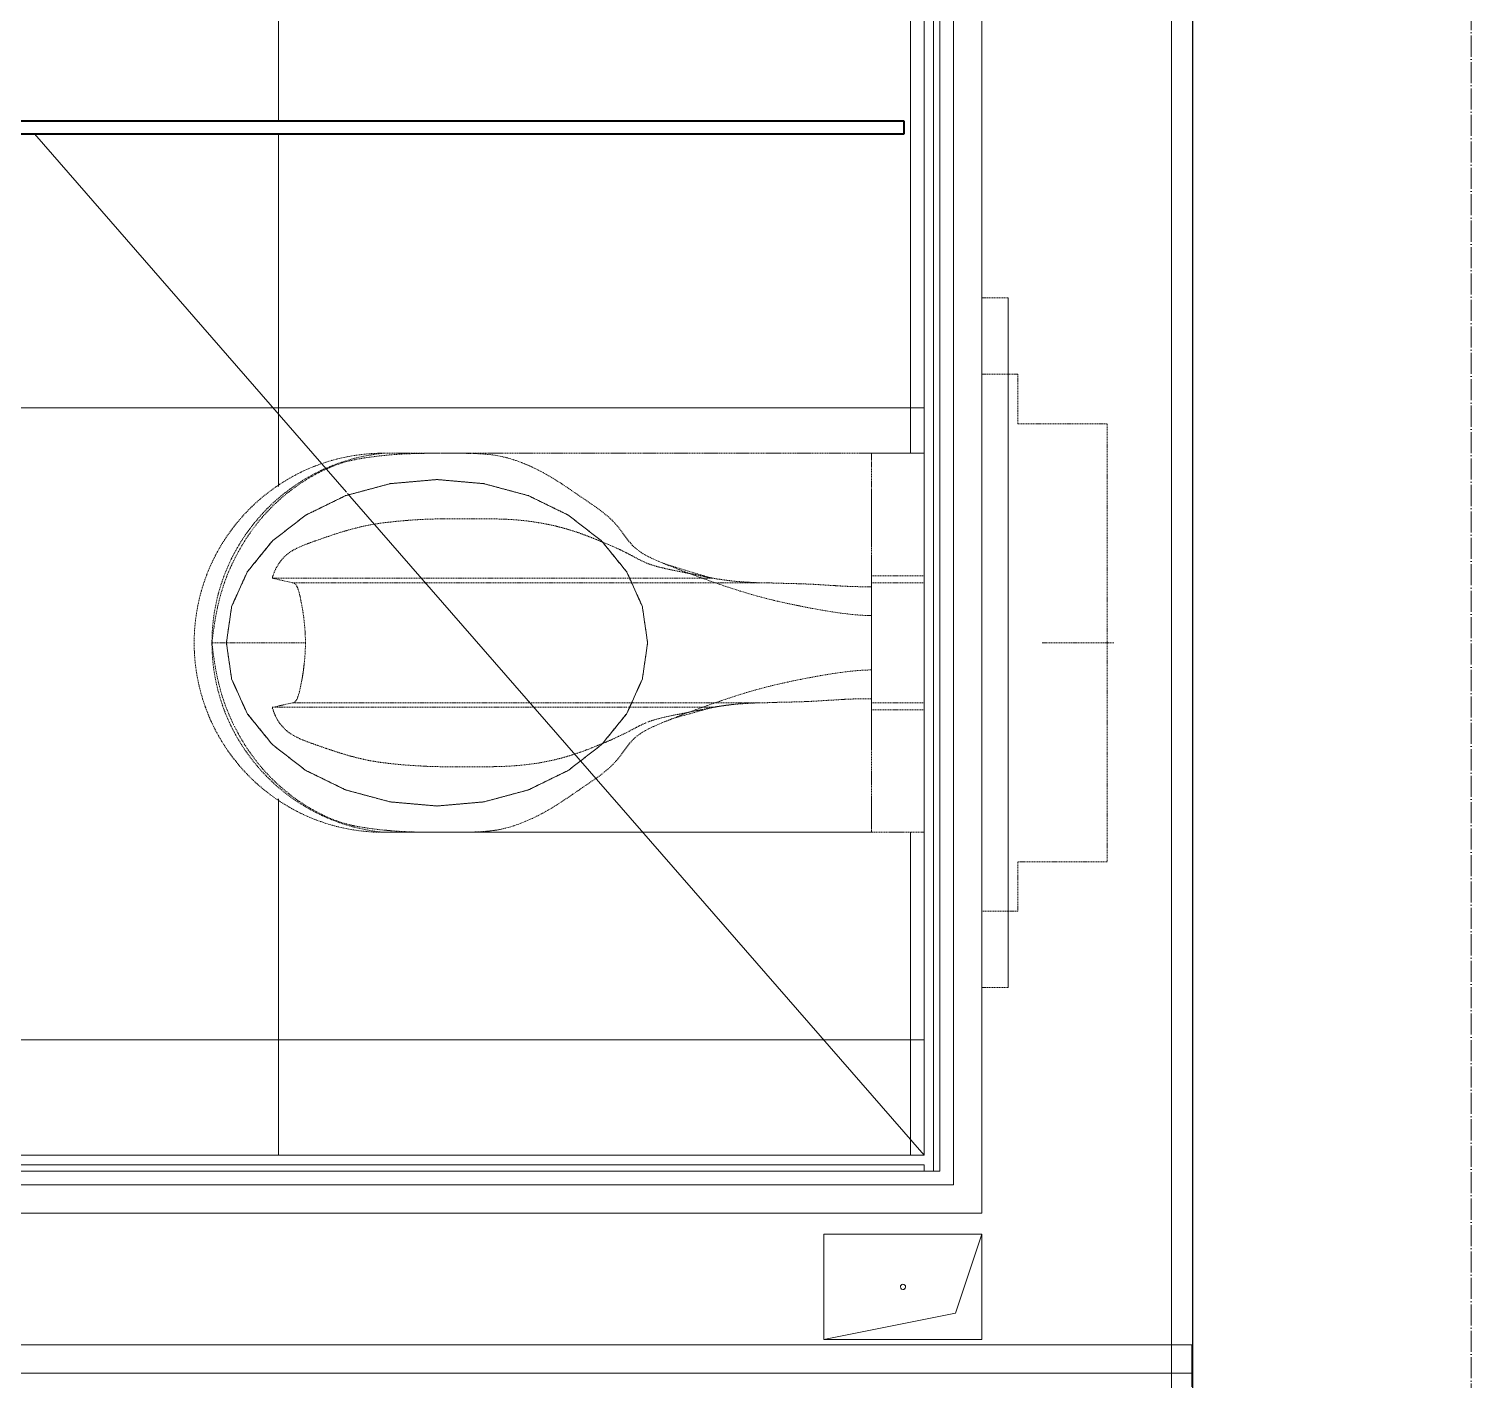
# Model space of a CAD drawing. Header units: millimetres. Extents: x -11798 to 72626, y -32713 to 44110.
# Drawn here: x 40480 to 41850, y 15894 to 17177 of the extents above; entities that cross this region are included whole.
import ezdxf

# ---------------------------------------------------------------- set-up
doc = ezdxf.new("R2010")
doc.units = ezdxf.units.MM
doc.linetypes.add('200_ШТРИХ_ш1п0_6_', pattern=[1.6, 1, -0.6])
doc.linetypes.add('ADSK_Линия сетки', pattern=[25, 20, -2.5, 0, -2.5])
for name, color, linetype, lineweight in [('Обобщенные модели', 7, 'Continuous', 18), ('Оси', 7, 'Continuous', 9), ('Перекрытие', 7, 'Continuous', 18), ('Перекрытие штриховка', 7, 'Continuous', 18), ('Сантехника', 7, 'Continuous', 18), ('Стены несущие', 7, 'Continuous', 30), ('Стены отделка', 7, 'Continuous', 30), ('Стены штриховка', 7, 'Continuous', 9)]:
    doc.layers.add(name, color=color, linetype=linetype, lineweight=lineweight)

# ---------------------------------------------------------------- blocks, each defined once
blk = doc.blocks.new('131_Сантехническая перегородка - СП-3-3849140-План полов 3-го этажа')
at = {"layer": 'Обобщенные модели', "lineweight": 40}
for p, q in [((1420, 8), (0, 8)), ((0, 8), (0, -4)), ((0, -4), (1420, -4))]:
    blk.add_line(p, q, dxfattribs=at)
blk = doc.blocks.new('SND_Унитаз_Jika_Olymp_с_инсталяцией - Унитаз_ выпуск прямой_ установка на пол_693х360х360_ PN30_12_ ХВ резьба HP DN15_ К гл_ кон П DN100-716055-План полов 3-го этажа')
at = {"layer": 'Сантехника', "color": 254, "linetype": '200_ШТРИХ_ш1п0_6_', "true_color": 0xdddddd}
for p, q in [((0, 836.5), (0, 850.2)), ((-25.8, 224), (-25.7, 224)), ((-53.5, 174), (-28.5, 174)), ((-47.6, 174), (-53.1, 174)), ((14.2, 174), (-47.6, 174)), ((-27.6, 174), (-14.8, 174)), ((-14.2, 174), (14.2, 174)), ((53.1, 174), (14.2, 174)), ((14.8, 174), (27.6, 174)), ((28.5, 174), (53.5, 174))]:
    blk.add_line(p, q, dxfattribs=at)
at = {"layer": 'Сантехника', "color": 251, "linetype": '200_ШТРИХ_ш1п0_6_', "true_color": 0x666666}
for p, q in [((0, 761.4), (0, 836.5)), ((-61.3, 456.3), (-61.3, 792.9)), ((61.3, 457.2), (61.3, 792.9)), ((-57, 451.7), (-57, 773.7)), ((57, 773.7), (57, 451.7)), ((-180, 224), (-180, 687.1)), ((180, 687.1), (180, 224)), ((-61.3, 453.6), (-61.3, 455.4)), ((61.3, 453.6), (61.3, 456.3)), ((-61.3, 374.1), (-61.3, 375.6)), ((61.3, 374.1), (61.3, 375.6)), ((-327.5, 94), (-327.5, 119)), ((327.5, 94), (327.5, 119)), ((-327.5, 94), (327.5, 94))]:
    blk.add_line(p, q, dxfattribs=at)
at = {"layer": 'Сантехника', "linetype": '200_ШТРИХ_ш1п0_6_'}
for p, q in [((-180, 687.1), (-180, 174)), ((180, 174), (180, 687.1)), ((-180, 224), (180, 224)), ((-180, 174), (-180, 224)), ((180, 224), (180, 174)), ((-327.5, 94), (-327.5, 119)), ((-255, 85), (-255, 119)), ((255, 119), (255, 85)), ((327.5, 119), (327.5, 94)), ((327.5, 94), (-327.5, 94)), ((-208, 85), (-255, 85)), ((-208, 0), (-208, 85)), ((208, 85), (208, 0)), ((255, 85), (208, 85)), ((0, 61.7), (0, -6.3)), ((208, 0), (-208, 0))]:
    blk.add_line(p, q, dxfattribs=at)
at = {"layer": 'Сантехника', "color": 253, "linetype": '200_ШТРИХ_ш1п0_6_', "true_color": 0xa3a3a3}
for p, q in [((-61.3, 375.6), (-61.3, 453.6)), ((61.3, 375.6), (61.3, 453.6)), ((-57, 400.1), (-57, 451.7)), ((57, 451.7), (57, 400.1)), ((-57, 348.1), (-57, 399.8)), ((57, 399.8), (57, 330.9)), ((-180, 174), (-180, 224)), ((-61.3, 224), (-63.7, 224)), ((-63.7, 224), (-63.7, 174)), ((-57, 224), (-61.3, 224)), ((-55.1, 224), (-57, 224)), ((-57, 224), (-57, 174)), ((-53.6, 224), (-55.1, 224)), ((-25.8, 224), (-53.3, 224)), ((-25.7, 224), (25.8, 224)), ((25.8, 224), (53.3, 224)), ((57, 224), (53.6, 224)), ((61.3, 224), (57, 224)), ((57, 224), (57, 174)), ((63.7, 224), (61.3, 224)), ((63.7, 224), (63.7, 174)), ((180, 224), (180, 174))]:
    blk.add_line(p, q, dxfattribs=at)
at = {"layer": 'Сантехника', "color": 9, "linetype": '200_ШТРИХ_ш1п0_6_', "true_color": 0xc7c7c7}
for p, q in [((-57, 330.9), (-57, 348.1)), ((-49.4, 224), (-53.6, 224)), ((-53.3, 224), (-48, 224)), ((-28.5, 224), (-49.4, 224)), ((-46.9, 224), (-37.8, 224)), ((-36.8, 224), (0, 224)), ((-25.9, 224), (-28.5, 224)), ((-14.8, 224), (-25.8, 224)), ((14.8, 224), (-14.8, 224)), ((0, 224), (25.8, 224)), ((40.3, 224), (14.8, 224)), ((26.5, 224), (36.8, 224)), ((37.8, 224), (46.9, 224)), ((53.6, 224), (40.3, 224)), ((48, 224), (53.3, 224)), ((180, 174), (-180, 174)), ((-81.3, 174), (-98.7, 174)), ((-81.3, 174), (-98.7, 174)), ((-63.7, 174), (-61.3, 174)), ((-61.3, 174), (-57, 174)), ((-57, 174), (-53.5, 174)), ((55, 174), (-55, 174)), ((-53.1, 174), (-55, 174)), ((55, 174), (53.1, 174)), ((53.5, 174), (57, 174)), ((57, 174), (61.3, 174)), ((61.3, 174), (63.7, 174)), ((98.7, 174), (81.3, 174)), ((98.7, 174), (81.3, 174))]:
    blk.add_line(p, q, dxfattribs=at)
at = {"layer": 'Сантехника', "linetype": '200_ШТРИХ_ш1п0_6_', "flags": 128}
for points in [[(0, 436.5), (-34.5, 441.5), (-67.3, 456.3), (-96.6, 480.1), (-121.2, 511.8), (-139.7, 549.7), (-151.1, 592), (-155, 636.5), (-151.1, 681), (-139.7, 723.3), (-121.2, 761.2), (-96.6, 792.9), (-67.3, 816.7), (-34.5, 831.5), (0, 836.5)], [(0, 836.5), (34.5, 831.5), (67.3, 816.7), (96.6, 792.9), (121.2, 761.2), (139.7, 723.3), (151.1, 681), (155, 636.5), (151.1, 592), (139.7, 549.7), (121.2, 511.8), (96.6, 480.1), (67.3, 456.3), (34.5, 441.5), (0, 436.5)], [(-61.7, 376.2), (-71.7, 411.6), (-75, 420.3)], [(75, 420.3), (62.3, 378.9), (61.7, 376.2)]]:
    blk.add_lwpolyline(points, dxfattribs=at)
at = {"layer": 'Сантехника', "color": 251, "linetype": '200_ШТРИХ_ш1п0_6_', "true_color": 0x666666, "flags": 128}
for points in [[(0, 836.5), (-34.5, 831.5), (-67.3, 816.7), (-96.6, 792.9), (-121.2, 761.2), (-139.7, 723.3), (-151.1, 681), (-155, 636.5), (-151.1, 592), (-139.7, 549.7), (-121.2, 511.8), (-96.6, 480.1), (-67.3, 456.3), (-34.5, 441.5), (0, 436.5)], [(0, 436.5), (-34.5, 441.5), (-67.3, 456.3), (-96.6, 480.1), (-121.2, 511.8), (-139.7, 549.7), (-151.1, 592), (-155, 636.5), (-151.1, 681), (-139.7, 723.3), (-121.2, 761.2), (-96.6, 792.9), (-67.3, 816.7), (-34.5, 831.5), (0, 836.5)], [(0, 436.5), (34.5, 441.5), (67.3, 456.3), (96.6, 480.1), (121.2, 511.8), (139.7, 549.7), (151.1, 592), (155, 636.5), (151.1, 681), (139.7, 723.3), (121.2, 761.2), (96.6, 792.9), (67.3, 816.7), (34.5, 831.5), (0, 836.5)], [(0, 836.5), (34.5, 831.5), (67.3, 816.7), (96.6, 792.9), (121.2, 761.2), (139.7, 723.3), (151.1, 681), (155, 636.5), (151.1, 592), (139.7, 549.7), (121.2, 511.8), (96.6, 480.1), (67.3, 456.3), (34.5, 441.5), (0, 436.5)], [(-57, 773.7), (-59.2, 783.4), (-61.3, 792.9)], [(61.3, 792.9), (59.2, 783.4), (57, 773.7)]]:
    blk.add_lwpolyline(points, dxfattribs=at)
at = {"layer": 'Сантехника', "color": 253, "linetype": '200_ШТРИХ_ш1п0_6_', "true_color": 0xa3a3a3, "flags": 128}
for points in [[(0, 836.5), (-34.5, 831.5), (-67.3, 816.7), (-96.6, 792.9), (-121.2, 761.2), (-139.7, 723.3), (-151.1, 681), (-155, 636.5), (-151.1, 592), (-139.7, 549.7), (-121.2, 511.8), (-96.6, 480.1), (-67.3, 456.3), (-34.5, 441.5), (0, 436.5)], [(0, 436.5), (34.5, 441.5), (67.3, 456.3), (96.6, 480.1), (121.2, 511.8), (139.7, 549.7), (151.1, 592), (155, 636.5), (151.1, 681), (139.7, 723.3), (121.2, 761.2), (96.6, 792.9), (67.3, 816.7), (34.5, 831.5), (0, 836.5)]]:
    blk.add_lwpolyline(points, dxfattribs=at)
at = {"layer": 'Сантехника', "linetype": '200_ШТРИХ_ш1п0_6_'}
blk.add_arc((0, 687.1), 180, 0, 180, dxfattribs=at)
at = {"layer": 'Сантехника', "color": 251, "linetype": '200_ШТРИХ_ш1п0_6_', "true_color": 0x666666}
blk.add_arc((0, 669.3), 180.9, 5.6382, 174.3618, dxfattribs=at)
for points, knots in [([(0, 850.2), (-38.3, 846.1), (-60, 838.4), (-78, 829.5), (-78.3, 829.4)], [-2.2969868, -2.2969868, -2.2969868, -2.2969868, -2.148663, -2.1463883, -2.1463883, -2.1463883, -2.1463883]), ([(78.3, 829.4), (78, 829.5), (60, 838.4), (38.3, 846.1), (0, 850.2)], [-0.1505985, -0.1505985, -0.1505985, -0.1505985, -0.1483237, 0, 0, 0, 0]), ([(-79.2, 828.9), (-96.8, 820.1), (-120.9, 803.2), (-139.4, 782.4), (-145.9, 773.8)], [-2.1438543, -2.1438543, -2.1438543, -2.1438543, -1.9948194, -1.8886336, -1.8886336, -1.8886336, -1.8886336]), ([(145.9, 773.8), (139.4, 782.4), (120.9, 803.2), (96.8, 820.1), (79.2, 828.9)], [-0.4083532, -0.4083532, -0.4083532, -0.4083532, -0.3021674, -0.1531325, -0.1531325, -0.1531325, -0.1531325]), ([(-61.7, 792.9), (-64.6, 792), (-70, 789.9), (-76.8, 785.9), (-82.4, 780.9), (-86.8, 775.2), (-90.4, 768.6), (-93.4, 761.2), (-96.3, 753.4), (-99.1, 745.3), (-101.8, 737.4), (-104.3, 729.7), (-106.6, 722.2), (-108.6, 714.9), (-110.5, 707.3), (-112.1, 699.6), (-113.4, 691.6), (-114.4, 683.5), (-115.3, 675.6), (-116, 667.8), (-116.5, 660.4), (-117, 652.7), (-117.4, 644.5), (-117.7, 633.5), (-117.8, 619.6), (-117.8, 605.7), (-117.8, 595.3), (-117.8, 590.3), (-117.7, 587.8)], [0.0007235, 0.0007235, 0.0007235, 0.0007235, 0.0178571, 0.0357143, 0.0535714, 0.0714286, 0.0892857, 0.1071429, 0.125, 0.1428571, 0.1607143, 0.1785714, 0.1964286, 0.2142857, 0.2321429, 0.25, 0.2678571, 0.2857143, 0.3035714, 0.3214286, 0.3392857, 0.3571429, 0.375, 0.3928571, 0.4285714, 0.4642857, 0.4821429, 0.5, 0.5, 0.5, 0.5]), ([(96, 480.2), (96.8, 482.2), (98.5, 486.4), (101, 492.6), (103.4, 499.1), (105.7, 505.6), (107.7, 512.2), (109.6, 518.8), (111.3, 525.6), (112.8, 532.6), (114, 539.6), (115.5, 548.8), (116.7, 560.2), (117.4, 572.1), (117.6, 581.2), (117.8, 587.8), (117.8, 594.4), (117.8, 603.6), (117.8, 613.3), (117.8, 622.9), (117.7, 630), (117.6, 637.2), (117.4, 644.5), (117.1, 651.7), (116.7, 658.4), (116.2, 664.9), (115.6, 671.8), (114.9, 679), (114.1, 686.2), (113.2, 693), (112.1, 699.4), (110.8, 705.9), (108.7, 714.8), (105.5, 726.3), (101.1, 739.7), (97.2, 750.8), (93.9, 759.9), (91.3, 766.6), (88.2, 772.8), (84.6, 778.3), (80.3, 783), (75, 787.1), (68.8, 790.4), (64.1, 792.2), (61.7, 792.9)], [0.2516954, 0.2516954, 0.2516954, 0.2516954, 0.265625, 0.28125, 0.296875, 0.3125, 0.328125, 0.34375, 0.359375, 0.375, 0.390625, 0.40625, 0.4375, 0.46875, 0.484375, 0.5, 0.515625, 0.53125, 0.5625, 0.578125, 0.59375, 0.609375, 0.625, 0.640625, 0.65625, 0.671875, 0.6875, 0.703125, 0.71875, 0.734375, 0.75, 0.765625, 0.78125, 0.8125, 0.84375, 0.875, 0.890625, 0.90625, 0.921875, 0.9375, 0.953125, 0.96875, 0.984375, 0.999234, 0.999234, 0.999234, 0.999234]), ([(-146.6, 772.8), (-148.3, 770.5), (-156.2, 759.4), (-166.6, 739.7), (-174.6, 716.7), (-180, 671.5), (-180, 628.9), (-180, 593), (-176.2, 566.8), (-160.9, 531.7), (-138.4, 500.1), (-117, 467.4), (-89.3, 451.4), (-77.2, 427.9), (-59.9, 381.5), (-52.9, 360.3)], [-1.884591, -1.884591, -1.884591, -1.884591, -1.856521, -1.747132, -1.635622, -1.512555, -1.376925, -1.26214, -1.152104, -1.038821, -0.91181, -0.791639, -0.684675, -0.529127, -0.357309, -0.357309, -0.357309, -0.357309]), ([(0, 761.4), (-4.3, 761.5), (-10.8, 761.7), (-19, 762.5), (-25, 763.2), (-30.6, 764), (-37.5, 765.2), (-45.1, 766.7), (-51.9, 768.6), (-56.1, 770.8), (-57, 772.6), (-57, 773.7)], [-1, -1, -1, -1, -0.857143, -0.785714, -0.714286, -0.642857, -0.571429, -0.428571, -0.285714, -0.142857, 0, 0, 0, 0]), ([(55.5, 770.7), (54.5, 770), (51.8, 768.6), (45.1, 766.7), (37.5, 765.2), (30.6, 764), (25, 763.2), (19, 762.5), (10.8, 761.7), (4.3, 761.5), (0, 761.4)], [-0.8498944, -0.8498944, -0.8498944, -0.8498944, -0.7142857, -0.5714286, -0.4285714, -0.3571429, -0.2857143, -0.2142857, -0.1428571, 0, 0, 0, 0]), ([(52.9, 360.3), (59.9, 381.5), (77.2, 427.9), (89.3, 451.4), (117, 467.4), (138.4, 500.1), (160.9, 531.7), (176.2, 566.8), (180, 593), (180, 628.9), (180, 671.5), (174.6, 716.7), (166.6, 739.7), (156.2, 759.4), (148.3, 770.5), (146.6, 772.8)], [-1.939678, -1.939678, -1.939678, -1.939678, -1.767859, -1.612311, -1.505348, -1.385176, -1.258166, -1.144883, -1.034847, -0.920061, -0.784431, -0.661365, -0.549855, -0.440465, -0.412396, -0.412396, -0.412396, -0.412396]), ([(-117.7, 587.2), (-117.7, 584.9), (-117.6, 580.1), (-117.3, 569.9), (-116.4, 556.1), (-114.7, 543), (-112.8, 532.6), (-111.1, 524.7), (-109.1, 516.8), (-106.8, 509.1), (-104.3, 501.6), (-100.8, 491.8), (-97.9, 484.8), (-96, 480.2)], [0.5015368, 0.5015368, 0.5015368, 0.5015368, 0.5178571, 0.5357143, 0.5714286, 0.6071429, 0.625, 0.6428571, 0.6607143, 0.6785714, 0.6964286, 0.7142857, 0.7481888, 0.7481888, 0.7481888, 0.7481888]), ([(-61.3, 374.1), (-61, 372.4), (-60.5, 369.6), (-60, 366.1), (-59.7, 364), (-59.4, 362.2), (-59.2, 360.5), (-59, 358.6), (-58.8, 357), (-58.6, 355.6), (-58.5, 354.5), (-58.4, 353.4), (-58.3, 351.9), (-58.1, 349.9), (-57.9, 347.4), (-57.7, 344.6), (-57.5, 341.5), (-57.3, 337.1), (-57.1, 333.5), (-57, 330.9)], [-1, -1, -1, -1, -0.8, -0.7, -0.65, -0.6, -0.55, -0.5, -0.45, -0.425, -0.4, -0.375, -0.35, -0.3, -0.25, -0.2, -0.15, -0.1, 0, 0, 0, 0]), ([(57, 330.9), (57.1, 333.5), (57.3, 337.1), (57.5, 341.5), (57.7, 344.6), (57.9, 347.4), (58.1, 349.9), (58.3, 352.3), (58.5, 354.1), (58.6, 355.6), (58.8, 357), (59, 358.6), (59.2, 360.5), (59.4, 362.2), (59.7, 364), (60, 366.1), (60.5, 369.6), (61, 372.4), (61.3, 374.1)], [-1, -1, -1, -1, -0.9, -0.85, -0.8, -0.75, -0.7, -0.65, -0.6, -0.575, -0.55, -0.5, -0.45, -0.4, -0.35, -0.3, -0.2, 0, 0, 0, 0]), ([(-52.7, 359.6), (-52.5, 359.1), (-43.8, 332.7), (-35.3, 298.5), (-25.9, 241.7), (-25.8, 224)], [-0.3554649, -0.3554649, -0.3554649, -0.3554649, -0.3512574, -0.1396534, 0, 0, 0, 0]), ([(25.8, 224), (25.9, 241.7), (35.3, 298.5), (43.8, 332.7), (52.5, 359.1), (52.7, 359.6)], [-2.2969868, -2.2969868, -2.2969868, -2.2969868, -2.1573334, -1.9457294, -1.9415219, -1.9415219, -1.9415219, -1.9415219]), ([(-57, 330.9), (-57, 328.2), (-56.9, 324.1), (-56.8, 319.2), (-56.7, 316.4), (-56.6, 314.2), (-56.5, 312), (-56.5, 309.1), (-56.4, 305.4), (-56.3, 301.6), (-56.2, 298.6), (-56.2, 296.4), (-56.1, 294.1), (-56, 291.1), (-55.9, 287.3), (-55.7, 282.8), (-55.5, 278.3), (-55.2, 273.8), (-54.9, 269.4), (-54.7, 265.7), (-54.5, 262.7), (-54.4, 260.5), (-54.3, 258.2), (-54.1, 255.2), (-53.8, 251.4), (-53.6, 246.8), (-53.4, 242.2), (-53.3, 237.7), (-53.2, 231.6), (-53.2, 227), (-53.3, 224)], [-1, -1, -1, -1, -0.916667, -0.875, -0.854167, -0.833333, -0.8125, -0.791667, -0.75, -0.708333, -0.6875, -0.666667, -0.645833, -0.625, -0.583333, -0.541667, -0.5, -0.458333, -0.416667, -0.375, -0.354167, -0.333333, -0.3125, -0.291667, -0.25, -0.208333, -0.166667, -0.125, -0.083333, 0, 0, 0, 0]), ([(53.3, 224), (53.2, 227), (53.2, 231.6), (53.3, 237.7), (53.4, 242.2), (53.6, 246.8), (53.8, 251.4), (54.1, 255.9), (54.3, 259.7), (54.5, 262.7), (54.7, 265.7), (54.9, 269.4), (55.2, 273.8), (55.5, 278.3), (55.7, 282.8), (55.9, 287.3), (56, 291.1), (56.1, 294.1), (56.2, 296.4), (56.2, 298.6), (56.3, 301.6), (56.4, 305.4), (56.5, 309.1), (56.5, 312), (56.6, 314.2), (56.7, 316.4), (56.8, 319.2), (56.9, 324.1), (57, 328.2), (57, 330.9)], [-1, -1, -1, -1, -0.916667, -0.875, -0.833333, -0.791667, -0.75, -0.708333, -0.666667, -0.645833, -0.625, -0.583333, -0.541667, -0.5, -0.458333, -0.416667, -0.375, -0.354167, -0.333333, -0.3125, -0.291667, -0.25, -0.208333, -0.1875, -0.166667, -0.145833, -0.125, -0.083333, 0, 0, 0, 0])]:
    blk.add_open_spline(points, degree=3, knots=knots, dxfattribs=at)
blk.add_open_spline([(57, 773.7), (57, 772.6), (56.5, 771.7), (55.6, 770.9)], degree=3, dxfattribs=at)
at = {"layer": 'Сантехника', "color": 253, "linetype": '200_ШТРИХ_ш1п0_6_', "true_color": 0xa3a3a3}
for points, knots in [([(-95.5, 479), (-94.6, 476.7), (-92.5, 471.9), (-89.3, 464.7), (-85.7, 457.2), (-81.9, 450.1), (-78.5, 443.7), (-76.7, 439.7), (-75.9, 437.9)], [0.7509072, 0.7509072, 0.7509072, 0.7509072, 0.7678571, 0.7857143, 0.8035714, 0.8214286, 0.8392857, 0.854279, 0.854279, 0.854279, 0.854279]), ([(66.4, 399.7), (66.5, 400.3), (67.1, 403.3), (68.2, 408.7), (69.6, 415.7), (71.1, 422.5), (72.7, 428.8), (74.7, 435.1), (77.4, 441.4), (80.5, 447.5), (83.8, 453.5), (86.9, 459.6), (91, 468.2), (93.8, 474.9), (95.6, 479.3)], [0.0586497, 0.0586497, 0.0586497, 0.0586497, 0.0625, 0.078125, 0.09375, 0.109375, 0.125, 0.140625, 0.15625, 0.171875, 0.1875, 0.203125, 0.21875, 0.2495022, 0.2495022, 0.2495022, 0.2495022]), ([(-75.2, 436.2), (-74.5, 434.3), (-73.1, 430.1), (-70.7, 421.2), (-68.6, 411.1), (-67, 402.8), (-66.5, 400.1)], [0.85898662, 0.85898662, 0.85898662, 0.85898662, 0.875, 0.89285714, 0.92857143, 0.94607185, 0.94607185, 0.94607185, 0.94607185]), ([(-66.4, 399.9), (-65.9, 397.1), (-65.2, 393.7), (-64.5, 390.3), (-64.4, 389.8)], [0.94642857, 0.94642857, 0.94642857, 0.94642857, 0.96428571, 0.96741819, 0.96741819, 0.96741819, 0.96741819]), ([(63, 382.8), (63.3, 384.3), (63.7, 386.4), (64.2, 388.5), (64.3, 389.1)], [0.02118432, 0.02118432, 0.02118432, 0.02118432, 0.03125, 0.03529335, 0.03529335, 0.03529335, 0.03529335]), ([(-152.8, 224), (-152.9, 224), (-157.6, 224), (-162.8, 224), (-169.6, 224), (-171.3, 224)], [-0.1802088, -0.1802088, -0.1802088, -0.1802088, -0.1789595, -0.0919515, -0.0610774, -0.0610774, -0.0610774, -0.0610774]), ([(-100.6, 224), (-105, 224), (-113.8, 224), (-121.2, 224), (-124.5, 224)], [-0.36264995, -0.36264995, -0.36264995, -0.36264995, -0.3327462, -0.30220829, -0.30220829, -0.30220829, -0.30220829]), ([(117.4, 224), (116.1, 224), (108.3, 224), (99, 224), (91.6, 224)], [-0.16117775, -0.16117775, -0.16117775, -0.16117775, -0.15078706, -0.1007361, -0.1007361, -0.1007361, -0.1007361]), ([(171.3, 224), (169.6, 224), (162.8, 224), (157.6, 224), (152.9, 224), (152.8, 224)], [-0.4224559, -0.4224559, -0.4224559, -0.4224559, -0.3915817, -0.3045737, -0.3033245, -0.3033245, -0.3033245, -0.3033245])]:
    blk.add_open_spline(points, degree=3, knots=knots, dxfattribs=at)
for points in [[(64.3, 389.2), (65, 392.6), (65.7, 396), (66.3, 399.5)], [(-64.4, 389.6), (-64, 387.6), (-63.6, 385.6), (-63.2, 383.7)], [(-63, 382.7), (-62.4, 379.8), (-61.9, 376.9), (-61.3, 374.1)], [(61.3, 374.1), (61.8, 376.7), (62.4, 379.5), (62.9, 382.4)], [(-177.7, 224), (-178.6, 224), (-179.3, 224), (-180, 224)], [(-174.7, 224), (-175.4, 224), (-176, 224), (-176.6, 224)], [(-171.4, 224), (-172.5, 224), (-173.6, 224), (-174.6, 224)], [(-145.7, 224), (-148.3, 224), (-150.5, 224), (-152.6, 224)], [(-124.5, 224), (-133.4, 224), (-140.1, 224), (-145.4, 224)], [(-75.4, 224), (-82.4, 224), (-91.6, 224), (-100.6, 224)], [(-65.2, 224), (-67.1, 224), (-70.8, 224), (-75.4, 224)], [(-63.7, 224), (-63.7, 224), (-64.2, 224), (-65.2, 224)], [(65.2, 224), (64.2, 224), (63.7, 224), (63.7, 224)], [(69.3, 224), (67.6, 224), (66.2, 224), (65.2, 224)], [(91.6, 224), (82.8, 224), (74.5, 224), (69.3, 224)], [(145.4, 224), (138.7, 224), (130.1, 224), (117.4, 224)], [(149.2, 224), (148.1, 224), (147, 224), (145.7, 224)], [(152.6, 224), (151.5, 224), (150.4, 224), (149.2, 224)], [(174.6, 224), (173.6, 224), (172.5, 224), (171.4, 224)], [(176.6, 224), (176, 224), (175.4, 224), (174.7, 224)], [(180, 224), (179.3, 224), (178.6, 224), (177.7, 224)]]:
    blk.add_open_spline(points, degree=3, dxfattribs=at)
at = {"layer": 'Сантехника', "color": 9, "linetype": '200_ШТРИХ_ш1п0_6_', "true_color": 0xc7c7c7}
for points, knots in [([(-180, 174), (-177, 174), (-165.4, 174), (-151, 174), (-123.3, 174), (-63.7, 174), (-63.7, 174)], [0, 0, 0, 0, 0.0919515, 0.1789595, 0.3327462, 0.4835333, 0.4835333, 0.4835333, 0.4835333]), ([(83.1, 174), (92.6, 174), (129, 174), (147.3, 174), (156.7, 174), (158.4, 174)], [0.0805889, 0.0805889, 0.0805889, 0.0805889, 0.1507871, 0.3045737, 0.3402509, 0.3402509, 0.3402509, 0.3402509]), ([(158.7, 174), (161.1, 174), (167.9, 174), (177, 174), (180, 174)], [0.3425027, 0.3425027, 0.3425027, 0.3425027, 0.3915817, 0.4835333, 0.4835333, 0.4835333, 0.4835333])]:
    blk.add_open_spline(points, degree=3, knots=knots, dxfattribs=at)
blk.add_open_spline([(63.7, 174), (63.7, 174), (72.1, 174), (83.1, 174)], degree=3, dxfattribs=at)
blk = doc.blocks.new('GM_Отверстие прямоугольное _в плите_ - Отверстие-1433033-План полов 3-го этажа')
at = {"layer": 'Обобщенные модели'}
for p, q in [((-75, -50), (-75, 50)), ((-75, 50), (75, 50)), ((75, 50), (-75, 50)), ((-75, 50), (-75, -50)), ((-50, 25), (75, 50)), ((75, 50), (75, -50)), ((75, -50), (75, 50)), ((-75, -50), (-50, 25)), ((75, -50), (-75, -50)), ((-75, -50), (75, -50))]:
    blk.add_line(p, q, dxfattribs=at)
for start, end in [(360, 180), (180, 360), (60, 165), (300, 360), (195, 270)]:
    blk.add_arc((0, 0), 2.5, start, end, dxfattribs=at)

msp = doc.modelspace()

# ---------------------------------------------------------------- hatches: boundary and pattern name
at = {"layer": 'Перекрытие штриховка', "lineweight": 9, "true_color": 0x787878}
h = msp.add_hatch(dxfattribs=at)
h.set_pattern_fill('FP_37', color=8, style=0, pattern_type=2)
h.set_pattern_definition([(270, (8917.1, 11416.94), (599.993, 4e-14), []), (0, (8917.1, 11416.94), (0, 600), [])])
h.paths.add_polyline_path([(41330, 16107.541), (41330, 16414.259), (41062.846, 16414.259), (41249.163, 16200.349)])
h.paths.add_polyline_path([(40758.79, 16763.344), (40771.13, 16768.23), (40822.996, 16774.259), (41330, 16774.259), (41330, 17363.895), (40816.923, 17363.895), (40770.336, 17370.028), (40726.923, 17388.01), (40689.644, 17416.616), (40661.039, 17453.895), (40643.056, 17497.307), (40636.923, 17543.895), (40643.056, 17590.482), (40661.039, 17633.895), (40692.253, 17673.176), (40726.923, 17699.78), (40771.13, 17717.866), (40822.996, 17723.895), (41330, 17723.895), (41330, 19978.318), (41166.385, 19978.318), (39245, 18651.318), (39245, 18501.318), (40474.67, 17089.541), (41311.262, 17089.541), (41311.262, 17077.541), (40485.122, 17077.541), (40754.625, 16768.126)])
h.paths.add_polyline_path([(39889.262, 17864.541), (39889.262, 18051.541), (41309.262, 18051.541), (41309.262, 18039.541), (39901.262, 18039.541), (39901.262, 17864.541)])
h.paths.add_polyline_path([(40710, 19001.541), (40710, 19013.541), (41310, 19013.541), (41310, 19001.541)])
h = msp.add_hatch(dxfattribs=at)
h.set_pattern_fill('FP_40', color=8, style=0, pattern_type=2)
h.set_pattern_definition([(270, (8916.7, 12017), (600, 4e-14), []), (0, (8916.7, 12017), (0, 599.995), [])])
h.paths.add_polyline_path([(39909.262, 16107.541), (41330, 16107.541), (41062.486, 16414.259), (40816.923, 16414.259), (40770.336, 16420.392), (40726.923, 16438.374), (40689.644, 16466.98), (40661.039, 16504.259), (40643.056, 16547.672), (40636.923, 16594.259), (40643.056, 16640.847), (40661.039, 16684.259), (40689.644, 16721.538), (40726.923, 16750.144), (40758.79, 16763.344), (40485.122, 17077.541), (39901.262, 17077.541), (39901.262, 16902.541), (39889.262, 16902.541), (39889.262, 17077.541), (39891.262, 17077.541), (39891.262, 17089.541), (39889.262, 17089.541), (39889.262, 17264.541), (39901.262, 17264.541), (39901.262, 17089.541), (40474.67, 17089.541), (39245, 18501.318), (39095, 18501.318), (38639.089, 16423.332), (38642.809, 16107.541), (39901.262, 16107.541)])
h.paths.add_polyline_path([(39901.262, 16127.541), (39889.262, 16127.541), (39889.262, 16302.541), (39901.262, 16302.541), (39901.262, 16136.37)])

# ---------------------------------------------------------------- linework, layer by layer
at = {"layer": 'Оси', "linetype": 'ADSK_Линия сетки'}
msp.add_line((41849.565, -5665.072), (41849.565, 21097.974), dxfattribs=at)
at = {"layer": 'Перекрытие'}
msp.add_line((40485.122, 17077.541), (40781.607, 16737.148), dxfattribs=at)
at = {"layer": 'Перекрытие', "color": 251, "true_color": 0x666666}
for p, q in [((41330, 16936.763), (41330, 16774.259)), ((40782.603, 16736.004), (41330, 16107.541)), ((41330, 16414.259), (41330, 16384.453))]:
    msp.add_line(p, q, dxfattribs=at)
at = {"layer": 'Перекрытие', "color": 9, "true_color": 0xc7c7c7}
msp.add_line((41330, 16774.259), (41330, 16414.259), dxfattribs=at)
at = {"layer": 'Стены несущие'}
msp.add_line((41585, 20091.318), (41585, 12581.937), dxfattribs=at)
at = {"layer": 'Стены отделка', "lineweight": 9}
for p, q in [((41565, 15558.581), (41565, 20091.318)), ((41345, 16092.541), (41345, 20011.318)), ((41385, 16052.541), (41385, 20011.318)), ((41330, 19994.818), (41330, 16107.541)), ((41330, 16107.541), (39909.262, 16107.541)), ((39924.262, 16092.541), (41345, 16092.541)), ((39964.262, 16052.541), (41385, 16052.541)), ((41584.262, 15927.541), (39964.262, 15927.541)), ((41584.262, 15887.541), (41584.262, 15927.541))]:
    msp.add_line(p, q, dxfattribs=at)
at = {"layer": 'Стены штриховка'}
for p, q in [((41358, 16079.541), (41358, 20011.318)), ((41339, 19994.818), (41339, 16092.541)), ((41330, 16098.541), (39918.262, 16098.541)), ((41330, 16092.541), (41330, 16098.541)), ((41358, 16079.541), (39937.262, 16079.541)), ((41584.262, 15900.541), (39937.262, 15900.541))]:
    msp.add_line(p, q, dxfattribs=at)

# ---------------------------------------------------------------- block references
at = {"layer": 'Обобщенные модели', "rotation": 180}
for name, p in [('131_Сантехническая перегородка - СП-3-3849140-План полов 3-го этажа', (41311.262, 17085.541)), ('GM_Отверстие прямоугольное _в плите_ - Отверстие-1433033-План полов 3-го этажа', (41310, 15982.541))]:
    msp.add_blockref(name, p, dxfattribs=at)
at = {"layer": 'Сантехника', "linetype": '200_ШТРИХ_ш1п0_6_', "rotation": 89.99999999999962}
msp.add_blockref('SND_Унитаз_Jika_Olymp_с_инсталяцией - Унитаз_ выпуск прямой_ установка на пол_693х360х360_ PN30_12_ ХВ резьба HP DN15_ К гл_ кон П DN100-716055-План полов 3-го этажа', (41504, 16594.259), dxfattribs=at)

doc.saveas('drawing.dxf')
